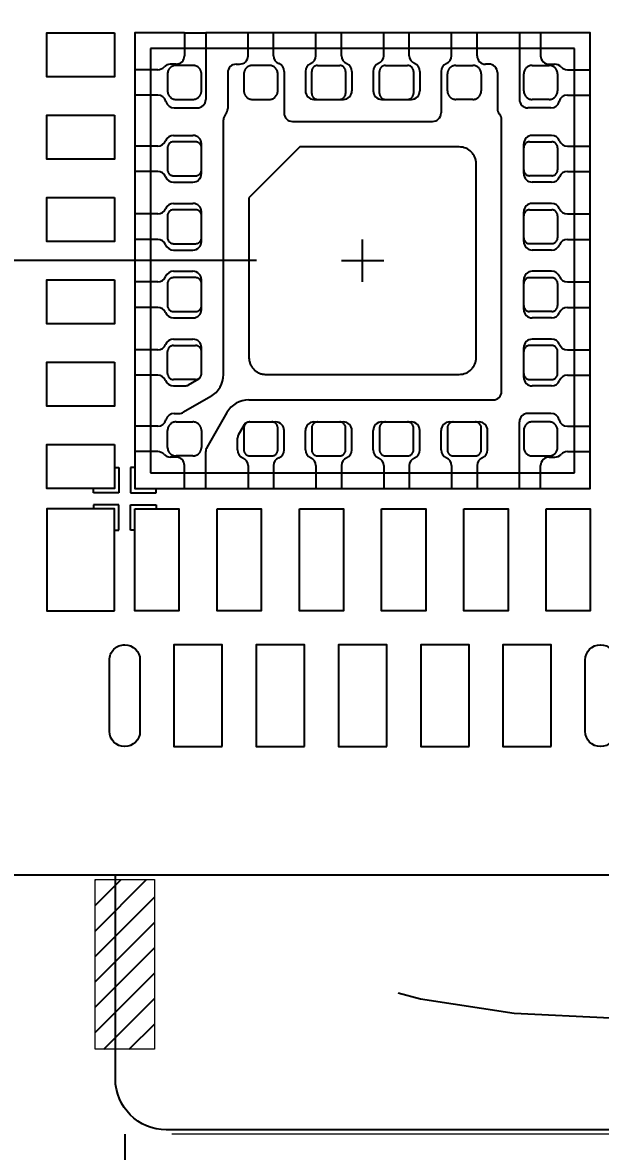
# Model space of a CAD drawing. Header units: millimetres. Extents: x 391.1 to 402, y 88.4 to 94.9.
# Drawn here: x 392.6408 to 392.7431, y 91.5863 to 91.7858 of the extents above; entities that cross this region are included whole.
import ezdxf

# ---------------------------------------------------------------- set-up
doc = ezdxf.new("R2010")
doc.units = ezdxf.units.MM
doc.header["$LTSCALE"] = 0.5
doc.header["$PDMODE"] = 98
for name, pattern in [('CENTER', [50.800000000000004, 31.75, -6.35, 6.35, -6.35]), ('HIDDEN', [0.375, 0.25, -0.125]), ('PHANTOM2', [31.750000000000004, 15.875, -3.175, 3.175, -3.175, 3.175, -3.175])]:
    doc.linetypes.add(name, pattern=pattern)
for name, color, linetype in [('1D', 4, 'Continuous'), ('BTM', 7, 'HIDDEN'), ('CEN', 2, 'CENTER'), ('DIM', 3, 'Continuous'), ('MOLD', 6, 'Continuous'), ('PKG', 1, 'PHANTOM2')]:
    doc.layers.add(name, color=color, linetype=linetype)
doc.styles.add('SIMPLEX', font='simplex.shx', dxfattribs={"bigfont": 'AllInOneBig.shx'})
doc.dimstyles.new('SHEET1', dxfattribs={"dimtxt": 0.08, "dimasz": 0.08, "dimexe": 0.015, "dimexo": 0.015, "dimgap": 0.027, "dimtad": 1, "dimdec": 3, "dimlfac": 33.33333333333334, "dimrnd": 0.0005, "dimzin": 1, "dimtxsty": 'SIMPLEX', "dimcen": 0.1905, "dimclrd": 256, "dimclre": 256, "dimclrt": 256, "dimazin": 3, "dimtp": 0.03, "dimtm": 0.05, "dimtfac": 0.8, "dimtdec": 3, "dimtmove": 0, "dimatfit": 3, "dimfxl": 0.05, "dimtzin": 4, "dimlwd": -1, "dimlwe": -1})

# ---------------------------------------------------------------- blocks, each defined once
blk = doc.blocks.new('*D132')
at = {"layer": 'Defpoints', "color": 0, "ltscale": 0.1, "transparency": 16777216}
for p in [(392.6972259885665, 93.59504450382434), (391.3269151385202, 91.74374450382435), (392.6972259885665, 91.74374450382435)]:
    blk.add_point(p, dxfattribs=at)
at = {"layer": 'DIM', "ltscale": 0.1, "transparency": 16777216}
for p, q in [((392.6822259885665, 93.59504450382434), (391.3119151385202, 93.59504450382434)), ((391.3269151385202, 93.51504450382434), (391.3269151385202, 93.40591831324427)), ((391.3269151385202, 91.82374450382434), (391.3269151385202, 91.93287069419667)), ((392.6822259885665, 91.74374450382435), (391.3119151385202, 91.74374450382435))]:
    blk.add_line(p, q, dxfattribs=at)
for points in [[(391.3135818051869, 93.51504450382434), (391.3402484718536, 93.51504450382434), (391.3269151385202, 93.59504450382434)], [(391.3135818051869, 91.82374450382434), (391.3402484718536, 91.82374450382434), (391.3269151385202, 91.74374450382435)]]:
    blk.add_solid(points, dxfattribs=at)
at = {"layer": 'DIM', "ltscale": 0.1, "transparency": 16777216, "insert": (391.3269151385202, 92.66939450372053), "char_height": 0.08, "attachment_point": 5, "rotation": 90, "style": 'SIMPLEX'}
blk.add_mtext('\\A1;(2.805{\\H0.05;%%p0.025}X22=)61.710', dxfattribs=at)
blk = doc.blocks.new('*D136')
at = {"layer": 'Defpoints', "color": 0, "ltscale": 0.1, "transparency": 16777216}
for p in [(392.653650988567, 91.60439450726454), (392.2868554694361, 91.49939450373003), (392.5252507843192, 91.49939450373003)]:
    blk.add_point(p, dxfattribs=at)
at = {"layer": 'DIM', "ltscale": 0.1, "transparency": 16777216}
for p, q in [((392.2868554694361, 91.68439450726454), (392.2868554694361, 91.76439450726454)), ((392.638650988567, 91.60439450726454), (392.2718554694361, 91.60439450726454)), ((392.2868554694361, 91.60439450726454), (392.2868554694361, 91.49939450373003)), ((392.5102507843192, 91.49939450373003), (392.2718554694361, 91.49939450373003)), ((392.2868554694361, 91.41939450373003), (392.2868554694361, 91.33939450373003))]:
    blk.add_line(p, q, dxfattribs=at)
for points in [[(392.2735221361028, 91.68439450726454), (392.3001888027694, 91.68439450726454), (392.2868554694361, 91.60439450726454)], [(392.2735221361028, 91.41939450373003), (392.3001888027694, 91.41939450373003), (392.2868554694361, 91.49939450373003)]]:
    blk.add_solid(points, dxfattribs=at)
at = {"layer": 'DIM', "ltscale": 0.1, "transparency": 16777216, "insert": (392.2868554694361, 91.1523945037301), "char_height": 0.08, "attachment_point": 5, "rotation": 90, "style": 'SIMPLEX'}
blk.add_mtext('\\A1;3.500', dxfattribs=at)
blk = doc.blocks.new('*D137')
at = {"layer": 'Defpoints', "color": 0, "ltscale": 0.1, "transparency": 16777216}
for p in [(396.3622509885622, 92.6693945037255), (392.7022511937909, 91.53314450372955), (392.702251193791, 91.15210253019106)]:
    blk.add_point(p, dxfattribs=at)
at = {"layer": 'DIM', "ltscale": 0.1, "transparency": 16777216}
blk.add_line((392.7022511937909, 91.51814450372954), (392.702251193791, 91.15210253019106), dxfattribs=at)
at = {"layer": 'DIM', "ltscale": 0.1, "transparency": 16777216, "insert": (392.702251193791, 90.89653110161969), "char_height": 0.08, "attachment_point": 5, "rotation": 90, "style": 'SIMPLEX'}
blk.add_mtext('\\A1;122.000', dxfattribs=at)
blk = doc.blocks.new('*D138')
at = {"layer": 'Defpoints', "color": 0, "ltscale": 0.1, "transparency": 16777216}
for p in [(396.3622509885622, 92.6693945037255), (392.6589009885665, 91.60439450019811), (392.6019009885664, 91.15210253019106)]:
    blk.add_point(p, dxfattribs=at)
at = {"layer": 'DIM', "ltscale": 0.1, "transparency": 16777216}
for p, q in [((392.6589009885665, 91.58939450019811), (392.6589009885665, 91.44439450019811)), ((392.6589009885665, 91.44439450019811), (392.6019009885664, 91.31210253019105)), ((392.6019009885664, 91.31210253019105), (392.6019009885664, 91.15210253019106))]:
    blk.add_line(p, q, dxfattribs=at)
at = {"layer": 'DIM', "ltscale": 0.1, "transparency": 16777216, "insert": (392.6019009885664, 90.89653110161969), "char_height": 0.08, "attachment_point": 5, "rotation": 90, "style": 'SIMPLEX'}
blk.add_mtext('\\A1;123.445', dxfattribs=at)
blk = doc.blocks.new('*U101')
at = {"layer": 'CEN', "ltscale": 0.005}
for p, q in [((3.4e-15, -0.0037499999999996), (3.4e-15, 0.0037500000000004)), ((-0.0037499999999966, 4e-16), (0.0037500000000034, 4e-16))]:
    blk.add_line(p, q, dxfattribs=at)
at = {"layer": 'PKG', "ltscale": 0.05}
blk.add_lwpolyline([(-0.0374999999999966, -0.0375), (0.0374999999999983, -0.0375), (0.0374999999999983, 0.0375), (-0.0374999999999966, 0.0375)], close=True, dxfattribs=at)
blk = doc.blocks.new('*U102')
at = {"color": 0, "linetype": 'ByBlock', "lineweight": -2, "transparency": 16777216}
blk.add_blockref('*U101', (0, 0), dxfattribs=at)

msp = doc.modelspace()

# ---------------------------------------------------------------- hatches: boundary and pattern name
at = {"ltscale": 0.1}
h = msp.add_hatch(dxfattribs=at)
h.set_pattern_fill('ANSI31', color=256, scale=0.0009999999999, angle=1.6004e-12, style=0)
h.set_pattern_definition([(45.00000000000134, (396.2751009882033, 92.66939450002361), (-0.0022450640300428, 0.0022450640300427), [])])
h.paths.add_polyline_path([(392.664150988566, 91.6201445073284), (392.653650988567, 91.6201445073284), (392.653650988567, 91.6187801969111, 0.0091203224005836), (392.664150988566, 91.61299939254545)])
h.paths.add_polyline_path([(392.664150988566, 91.63439450372701), (392.653650988567, 91.63439450372701), (392.653650988567, 91.62737693909767), (392.664150988566, 91.62737693909767)])
h.paths.add_polyline_path([(392.664150988566, 91.62737693909767), (392.653650988567, 91.62737693909767), (392.653650988567, 91.6201445073284), (392.664150988566, 91.6201445073284)])
h.paths.add_polyline_path([(392.653650988567, 91.6187801969111), (392.653650988567, 91.60439450373002), (392.664150988566, 91.60439450373002), (392.664150988566, 91.61299939254545, -0.0091203224005831)])

# ---------------------------------------------------------------- linework, layer by layer
at = {"ltscale": 0.015}
for p, q in [((392.6694759885665, 91.78401950382435), (392.6694759885665, 91.77996950382435)), ((392.6732259885665, 91.78401950382435), (392.6732259885665, 91.77224450382438)), ((392.6807259885665, 91.77996950382435), (392.6807259885665, 91.78401950382435)), ((392.6852259885665, 91.77996950382435), (392.6852259885665, 91.78401950382435)), ((392.6927259885665, 91.77996950382435), (392.6927259885665, 91.78401950382435)), ((392.6972259885665, 91.77996950382435), (392.6972259885665, 91.78401950382435)), ((392.7047259885665, 91.77996950382435), (392.7047259885665, 91.78401950382435)), ((392.7092259885665, 91.77996950382435), (392.7092259885665, 91.78401950382435)), ((392.7167259885665, 91.77996950382435), (392.7167259885665, 91.78401950382435)), ((392.7212259885665, 91.77996950382435), (392.7212259885665, 91.78401950382435)), ((392.7287259885665, 91.78401950382435), (392.7287259885665, 91.77224450382437)), ((392.7324759885665, 91.78401950382435), (392.7324759885665, 91.77996950382433)), ((392.6647509885665, 91.77749450382434), (392.6607009885665, 91.77749450382434)), ((392.6771259885665, 91.77696950382435), (392.6771259885665, 91.77062907093112)), ((392.7248259885665, 91.77696950382433), (392.7248259885665, 91.77062907093112)), ((392.7372009885665, 91.77749450382433), (392.7412509885665, 91.77749450382433)), ((392.6647509885665, 91.77299450382435), (392.6607009885665, 91.77299450382435)), ((392.7372009885665, 91.77299450382432), (392.7412509885665, 91.77299450382432)), ((392.6647509885665, 91.76399450382435), (392.6607009885665, 91.76399450382435)), ((392.7372009885665, 91.76399450382434), (392.7412509885665, 91.76399450382434)), ((392.6647509885665, 91.75949450382436), (392.6607009885665, 91.75949450382436)), ((392.7372009885665, 91.75949450382433), (392.7412509885665, 91.75949450382433)), ((392.6647509885665, 91.75199450382435), (392.6607009885665, 91.75199450382435)), ((392.7372009885665, 91.75199450382433), (392.7412509885665, 91.75199450382433)), ((392.6647509885665, 91.74749450382436), (392.6607009885665, 91.74749450382436)), ((392.7372009885665, 91.74749450382433), (392.7412509885665, 91.74749450382433)), ((392.7412509885665, 91.73999450382433), (392.7412509885665, 91.74749450382433)), ((392.6647509885665, 91.73999450382435), (392.6607009885665, 91.73999450382435)), ((392.7372009885665, 91.73999450382433), (392.7412509885665, 91.73999450382433)), ((392.6647509885665, 91.73549450382436), (392.6607009885665, 91.73549450382436)), ((392.7372009885665, 91.73549450382433), (392.7412509885665, 91.73549450382433)), ((392.6647509885665, 91.72799450382435), (392.6607009885665, 91.72799450382435)), ((392.7372009885665, 91.72799450382433), (392.7412509885665, 91.72799450382433)), ((392.6647509885665, 91.72349450382436), (392.6607009885665, 91.72349450382436)), ((392.7372009885665, 91.72349450382433), (392.7412509885665, 91.72349450382433)), ((392.6647509885665, 91.71449450382435), (392.6607009885665, 91.71449450382435)), ((392.7287259885665, 91.70346950382435), (392.7287259885665, 91.71524450382432)), ((392.7372009885665, 91.71449450382435), (392.7412509885665, 91.71449450382435)), ((392.6647509885665, 91.70999450382436), (392.6607009885665, 91.70999450382436)), ((392.6732259885665, 91.70346950382435), (392.6732259885665, 91.71000171803178)), ((392.7372009885665, 91.70999450382436), (392.7412509885665, 91.70999450382436)), ((392.6694759885665, 91.70346950382435), (392.6694759885665, 91.70751950382436)), ((392.6807259885665, 91.70751950382436), (392.6807259885665, 91.70346950382435)), ((392.6852259885665, 91.70751950382436), (392.6852259885665, 91.70346950382435)), ((392.6927259885665, 91.70751950382436), (392.6927259885665, 91.70346950382435)), ((392.6972259885665, 91.70751950382436), (392.6972259885665, 91.70346950382435)), ((392.7047259885665, 91.70751950382436), (392.7047259885665, 91.70346950382435)), ((392.7092259885665, 91.70751950382436), (392.7092259885665, 91.70346950382435)), ((392.7167259885665, 91.70751950382436), (392.7167259885665, 91.70346950382435)), ((392.7212259885665, 91.70751950382436), (392.7212259885665, 91.70346950382435)), ((392.7324759885665, 91.70346950382435), (392.7324759885665, 91.70751950382436)), ((392.7212259885665, 91.70346950382435), (392.7287259885665, 91.70346950382435))]:
    msp.add_line(p, q, dxfattribs=at)
at = {"linetype": 'ByBlock', "ltscale": 0.015}
for p, q in [((392.6679759885665, 91.77846950382435), (392.6669644417529, 91.77846950382435)), ((392.6786259885665, 91.77846950382435), (392.6792259885665, 91.77846950382435)), ((392.7233259885665, 91.77846950382434), (392.7227259885665, 91.77846950382434)), ((392.7339759885665, 91.77846950382434), (392.7349875353801, 91.77846950382434)), ((392.6871009885665, 91.77718842939018), (392.6871009885665, 91.76984450382434)), ((392.6908509885665, 91.77718842939018), (392.6908509885665, 91.77374450382435)), ((392.6991009885665, 91.77718842939018), (392.6991009885665, 91.77374450382435)), ((392.7028509885665, 91.77718842939018), (392.7028509885665, 91.77374450382435)), ((392.7111009885665, 91.77718842939018), (392.7111009885665, 91.77374450382435)), ((392.7148509885665, 91.77718842939018), (392.7148509885665, 91.76984450382434)), ((392.6923509885665, 91.77224450382435), (392.6976009885665, 91.77224450382435)), ((392.7043509885665, 91.77224450382435), (392.7096009885665, 91.77224450382435)), ((392.6676557260776, 91.77074450382439), (392.6717259885665, 91.77074450382439)), ((392.7342962510554, 91.77074450382437), (392.7302259885665, 91.77074450382437)), ((392.6763759885665, 91.72363911906662), (392.6763759885665, 91.76864475744571)), ((392.6886009885665, 91.76834450382435), (392.7133509885665, 91.76834450382435)), ((392.7255759885665, 91.72064450382435), (392.7255759885665, 91.7686447574457)), ((392.6675320630007, 91.76586950382435), (392.6709759885665, 91.76586950382435)), ((392.7344199141323, 91.76586950382433), (392.7309759885665, 91.76586950382433)), ((392.6724759885665, 91.75911950382435), (392.6724759885665, 91.76436950382435)), ((392.7294759885665, 91.75911950382434), (392.7294759885665, 91.76436950382434)), ((392.6675320630007, 91.75761950382434), (392.6709759885665, 91.75761950382434)), ((392.7344199141323, 91.75761950382433), (392.7309759885665, 91.75761950382433)), ((392.6675320630007, 91.75386950382435), (392.6709759885665, 91.75386950382435)), ((392.6724759885665, 91.74711950382435), (392.6724759885665, 91.75236950382435)), ((392.7294759885665, 91.74711950382434), (392.7294759885665, 91.75236950382434)), ((392.7344199141323, 91.75386950382433), (392.7309759885665, 91.75386950382433)), ((392.6675320630007, 91.74561950382434), (392.6709759885665, 91.74561950382434)), ((392.7344199141323, 91.74561950382433), (392.7309759885665, 91.74561950382434)), ((392.6675320630007, 91.74186950382435), (392.6709759885665, 91.74186950382435)), ((392.6724759885665, 91.73511950382435), (392.6724759885665, 91.74036950382435)), ((392.7294759885665, 91.73511950382434), (392.7294759885665, 91.74036950382434)), ((392.7344199141323, 91.74186950382433), (392.7309759885665, 91.74186950382433)), ((392.6675320630007, 91.73361950382434), (392.6709759885665, 91.73361950382434)), ((392.7344199141323, 91.73361950382433), (392.7309759885665, 91.73361950382433)), ((392.6675320630007, 91.72986950382435), (392.6709759885665, 91.72986950382435)), ((392.6724759885665, 91.723725721607), (392.6724759885665, 91.72836950382435)), ((392.7294759885665, 91.72311950382434), (392.7294759885665, 91.72836950382434)), ((392.7344199141323, 91.72986950382433), (392.7309759885665, 91.72986950382433)), ((392.6719509885665, 91.72281639493302), (392.6701215657031, 91.72176017715037)), ((392.6675320630007, 91.72161950382434), (392.6695965657031, 91.72161950382434)), ((392.7344199141323, 91.72161950382433), (392.7309759885665, 91.72161950382433)), ((392.6741259885665, 91.71974200474959), (392.6692822408796, 91.71694546571864)), ((392.6808706038088, 91.71914450382435), (392.7240759885665, 91.71914450382435)), ((392.6676557260776, 91.71674450382432), (392.6685322408795, 91.71674450382432)), ((392.6769734894917, 91.71689450382435), (392.6734269504608, 91.71075171803177)), ((392.7342962510554, 91.71674450382432), (392.7302259885665, 91.71674450382432)), ((392.6800478796752, 91.71471950382436), (392.6789916618925, 91.71289008096095)), ((392.6809572063491, 91.71524450382435), (392.6856009885665, 91.71524450382435)), ((392.6923509885665, 91.71524450382435), (392.6976009885665, 91.71524450382435)), ((392.7043509885665, 91.71524450382435), (392.7096009885665, 91.71524450382435)), ((392.7163509885665, 91.71524450382435), (392.7216009885665, 91.71524450382435)), ((392.6788509885665, 91.71030057825853), (392.6788509885665, 91.71236508096095)), ((392.6871009885665, 91.71030057825853), (392.6871009885665, 91.71374450382434)), ((392.6908509885665, 91.71030057825853), (392.6908509885665, 91.71374450382434)), ((392.6991009885665, 91.71030057825853), (392.6991009885665, 91.71374450382434)), ((392.7028509885665, 91.71030057825853), (392.7028509885665, 91.71374450382434)), ((392.7111009885665, 91.71030057825853), (392.7111009885665, 91.71374450382434)), ((392.7148509885665, 91.71030057825853), (392.7148509885665, 91.71374450382434)), ((392.7231009885665, 91.71030057825853), (392.7231009885665, 91.71374450382434)), ((392.6679759885665, 91.70901950382435), (392.6669644417529, 91.70901950382435)), ((392.7339759885665, 91.70901950382435), (392.7349875353801, 91.70901950382435))]:
    msp.add_line(p, q, dxfattribs=at)
at = {"color": 2, "linetype": 'HIDDEN', "lineweight": 0}
msp.add_lwpolyline([(392.5072511934293, 93.74939450372854), (400.2172511934294, 93.74939450372854), (400.2172511934294, 91.58939450372853), (392.5072511934293, 91.58939450372853)], close=True, dxfattribs=at)
at = {"ltscale": 0.015}
for points in [[(392.6571009885665, 91.78401950382434), (392.6571009885665, 91.77621950382435), (392.6451009885665, 91.77621950382435), (392.6451009885665, 91.78401950382435)], [(392.6571009885665, 91.76946950382434), (392.6571009885665, 91.76166950382435), (392.6451009885665, 91.76166950382435), (392.6451009885665, 91.76946950382434)], [(392.6571009885665, 91.75491950382434), (392.6571009885665, 91.74711950382435), (392.6451009885665, 91.74711950382435), (392.6451009885665, 91.75491950382434)], [(392.6571009885665, 91.74036950382434), (392.6571009885665, 91.73256950382435), (392.6451009885665, 91.73256950382435), (392.6451009885665, 91.74036950382434)], [(392.6571009885665, 91.72581950382434), (392.6571009885665, 91.71801950382435), (392.6451009885665, 91.71801950382435), (392.6451009885665, 91.72581950382434)], [(392.6571009885665, 91.71126950382434), (392.6571009885665, 91.70346950382435), (392.6451009885665, 91.70346950382435), (392.6451009885665, 91.71126950382434)]]:
    msp.add_lwpolyline(points, close=True, dxfattribs=at)
for points in [[(392.6694759885665, 91.78401950382435), (392.6607009885665, 91.78401950382435), (392.6607009885665, 91.77749450382434)], [(392.6807259885665, 91.78401950382435), (392.6732259885665, 91.78401950382435)], [(392.6927259885665, 91.78401950382435), (392.6852259885665, 91.78401950382435)], [(392.7047259885665, 91.78401950382435), (392.6972259885665, 91.78401950382435)], [(392.7167259885665, 91.78401950382435), (392.7092259885665, 91.78401950382435)], [(392.7287259885665, 91.78401950382435), (392.7212259885665, 91.78401950382435)], [(392.7412509885665, 91.77749450382433), (392.7412509885665, 91.78401950382435), (392.7324759885665, 91.78401950382435)], [(392.6607009885665, 91.77299450382435), (392.6607009885665, 91.76399450382435)], [(392.7412509885665, 91.76399450382434), (392.7412509885665, 91.77299450382432)], [(392.6607009885665, 91.75949450382436), (392.6607009885665, 91.75199450382435)], [(392.7412509885665, 91.75199450382433), (392.7412509885665, 91.75949450382433)], [(392.6607009885665, 91.74749450382436), (392.6607009885665, 91.73999450382435)], [(392.7412509885665, 91.73999450382433), (392.7412509885665, 91.74749450382433)], [(392.6607009885665, 91.73549450382436), (392.6607009885665, 91.72799450382435)], [(392.7412509885665, 91.72799450382433), (392.7412509885665, 91.73549450382433)], [(392.6607009885665, 91.72349450382436), (392.6607009885665, 91.71449450382435)], [(392.7412509885665, 91.71449450382435), (392.7412509885665, 91.72349450382433)], [(392.6607009885665, 91.70999450382436), (392.6607009885665, 91.70346950382435), (392.6694759885665, 91.70346950382435)], [(392.7324759885665, 91.70346950382435), (392.7412509885665, 91.70346950382435), (392.7412509885665, 91.70999450382436)], [(392.6732259885665, 91.70346950382435), (392.6807259885665, 91.70346950382435)], [(392.6852259885665, 91.70346950382435), (392.6927259885665, 91.70346950382435)], [(392.6972259885665, 91.70346950382435), (392.7047259885665, 91.70346950382435)], [(392.7092259885665, 91.70346950382435), (392.7167259885665, 91.70346950382435)], [(392.7212259885665, 91.70346950382435), (392.7287259885665, 91.70346950382435)]]:
    msp.add_lwpolyline(points, dxfattribs=at)
at = {"ltscale": 0.1}
for points in [[(392.6571009885665, 91.68186950382436), (392.6571009885665, 91.69986950382436), (392.6451009885665, 91.69986950382436), (392.6451009885665, 91.68186950382436)], [(392.6607009885665, 91.69986950382436), (392.6685009885665, 91.69986950382436), (392.6685009885665, 91.68186950382436), (392.6607009885665, 91.68186950382436)], [(392.6752509885665, 91.69986950382436), (392.6830509885665, 91.69986950382436), (392.6830509885665, 91.68186950382436), (392.6752509885665, 91.68186950382436)], [(392.6898009885665, 91.69986950382436), (392.6976009885665, 91.69986950382436), (392.6976009885665, 91.68186950382436), (392.6898009885665, 91.68186950382436)], [(392.7043509885665, 91.69986950382436), (392.7121509885665, 91.69986950382436), (392.7121509885665, 91.68186950382436), (392.7043509885665, 91.68186950382436)], [(392.7189009885665, 91.69986950382436), (392.7267009885665, 91.69986950382436), (392.7267009885665, 91.68186950382436), (392.7189009885665, 91.68186950382436)], [(392.7334509885665, 91.69986950382436), (392.7412509885665, 91.69986950382436), (392.7412509885665, 91.68186950382436), (392.7334509885665, 91.68186950382436)], [(392.6761509885665, 91.65786950382436), (392.6761509885665, 91.67586950382434), (392.6676009885665, 91.67586950382434), (392.6676009885665, 91.65786950382436)], [(392.6907009885665, 91.65786950382436), (392.6907009885665, 91.67586950382434), (392.6821509885665, 91.67586950382434), (392.6821509885665, 91.65786950382436)], [(392.7052509885665, 91.65786950382436), (392.7052509885665, 91.67586950382434), (392.6967009885665, 91.67586950382434), (392.6967009885665, 91.65786950382436)], [(392.7198009885665, 91.65786950382436), (392.7198009885665, 91.67586950382434), (392.7112509885665, 91.67586950382434), (392.7112509885665, 91.65786950382436)], [(392.7343509885665, 91.65786950382436), (392.7343509885665, 91.67586950382434), (392.7258009885665, 91.67586950382434), (392.7258009885665, 91.65786950382436)]]:
    msp.add_lwpolyline(points, close=True, dxfattribs=at)
for points in [[(392.6589009885665, 91.67586950382434), (392.6589009885665, 91.67586950382434, -0.414213562373095), (392.6616009885665, 91.67316950382435), (392.6616009885665, 91.66056950382435, -0.414213562373095), (392.6589009885665, 91.65786950382434), (392.6589009885665, 91.65786950382434, -0.414213562373095), (392.6562009885665, 91.66056950382435), (392.6562009885665, 91.67316950382435, -0.414213562373095)], [(392.7430509885665, 91.67586950382434), (392.7430509885665, 91.67586950382434, -0.414213562373095), (392.7457509885665, 91.67316950382434), (392.7457509885665, 91.66056950382433, -0.414213562373095), (392.7430509885665, 91.65786950382434), (392.7430509885665, 91.65786950382434, -0.414213562373095), (392.7403509885665, 91.66056950382433), (392.7403509885665, 91.67316950382434, -0.414213562373095)]]:
    msp.add_lwpolyline(points, format="xyb", close=True, dxfattribs=at)
at = {"linetype": 'HIDDEN', "lineweight": 0}
msp.add_lwpolyline([(392.653650988567, 91.63439450372701), (392.664150988566, 91.63439450372701), (392.664150988566, 91.60439450373002), (392.653650988567, 91.60439450373002)], close=True, dxfattribs=at)
at = {"color": 6, "linetype": 'Continuous', "lineweight": 25}
msp.add_lwpolyline([(396.1948518102253, 91.63514450721777), (396.1948518102253, 91.59914450721777, -0.414213562373095), (396.1858518102252, 91.59014450721779), (392.6662509886298, 91.59014450721779, -0.414213562373095), (392.6572509886298, 91.59914450721777), (392.6572509886298, 91.63514450721777)], format="xyb", dxfattribs=at)
at = {"linetype": 'ByBlock', "ltscale": 0.015}
for centre, radius, start, end in [((392.6679759885665, 91.77996950382435), 0.0015, 270, 0), ((392.6792259885665, 91.77996950382435), 0.0015, 270, 0), ((392.6867259885665, 91.77996950382435), 0.0015, 180, 247.9756871738667), ((392.6912259885665, 91.77996950382435), 0.0015, 292.0243128261333, 0), ((392.6987259885665, 91.77996950382435), 0.0015, 180, 247.9756871738667), ((392.7032259885665, 91.77996950382435), 0.0015, 292.0243128261333, 0), ((392.7107259885665, 91.77996950382435), 0.0015, 180, 247.9756871738667), ((392.7152259885665, 91.77996950382435), 0.0015, 292.0243128261282, 359.9999999999729), ((392.7227259885665, 91.77996950382435), 0.0015, 179.9999999999728, 270), ((392.7339759885665, 91.77996950382433), 0.0015, 179.9999999999728, 270), ((392.6647509885665, 91.77899450382435), 0.0015, 270, 317.5458498201453), ((392.6669644417529, 91.77696950382435), 0.0015, 90, 137.5458498201354), ((392.6786259885665, 91.77696950382435), 0.0015, 90, 180), ((392.6856009885665, 91.77718842939018), 0.0015, 0, 67.97568717386676), ((392.6923509885665, 91.77718842939018), 0.0015, 112.0243128261332, 180), ((392.6976009885665, 91.77718842939018), 0.0015, 0, 67.97568717386676), ((392.7043509885665, 91.77718842939018), 0.0015, 112.0243128261332, 180), ((392.7096009885665, 91.77718842939018), 0.0015, 0, 67.97568717386676), ((392.7163509885665, 91.77718842939018), 0.0015, 112.0243128261282, 179.9999999999728), ((392.7233259885665, 91.77696950382435), 0.0015, 359.9999999999729, 90), ((392.7349875353801, 91.77696950382433), 0.0015, 42.4541501798446, 90), ((392.7372009885665, 91.77899450382432), 0.0015, 222.4541501798446, 270), ((392.6647509885665, 91.77149450382434), 0.0015, 14.47751217983596, 90), ((392.6676557260776, 91.77224450382438), 0.0015, 194.4775121798491, 270), ((392.6717259885665, 91.77224450382438), 0.0015, 270, 0), ((392.6923509885665, 91.77374450382435), 0.0015, 180, 270), ((392.6976009885665, 91.77374450382435), 0.0015, 270, 0), ((392.7043509885665, 91.77374450382435), 0.0015, 180, 270), ((392.7096009885665, 91.77374450382435), 0.0015, 270, 0), ((392.7302259885665, 91.77224450382437), 0.0015, 179.9999999999728, 270), ((392.7342962510554, 91.77224450382437), 0.0015, 270, 345.5224878201246), ((392.7372009885665, 91.77149450382433), 0.0015, 90, 165.5224878201378), ((392.6756259885665, 91.77062907093112), 0.0015, 318.5903778604567, 0), ((392.6886009885665, 91.76984450382434), 0.0015, 180, 270), ((392.7133509885665, 91.76984450382434), 0.0015, 270, 359.9999999999729), ((392.7263259885665, 91.77062907093112), 0.0015, 179.9999999999728, 221.4096221395332), ((392.6778759885665, 91.76864475744571), 0.0015, 138.5903778604668, 180), ((392.7240759885665, 91.7686447574457), 0.0015, 359.9999999999729, 41.40962213952299), ((392.6675320630007, 91.76436950382435), 0.0015, 90, 157.9756871738416), ((392.6709759885665, 91.76436950382435), 0.0015, 0, 90), ((392.7309759885665, 91.76436950382434), 0.0015, 89.99999999994576, 179.9999999999728), ((392.7344199141323, 91.76436950382434), 0.0015, 22.02431282613326, 89.99999999994576), ((392.6647509885665, 91.76549450382434), 0.0015, 270, 337.9756871738416), ((392.7372009885665, 91.76549450382433), 0.0015, 202.0243128261333, 269.9999999999458), ((392.6647509885665, 91.75799450382435), 0.0015, 22.02431282615837, 90), ((392.6675320630007, 91.75911950382435), 0.0015, 202.0243128261584, 270), ((392.6709759885665, 91.75911950382435), 0.0015, 270, 0), ((392.7309759885665, 91.75911950382434), 0.0015, 179.9999999999728, 269.9999999999458), ((392.7344199141323, 91.75911950382434), 0.0015, 269.9999999999458, 337.9756871738164), ((392.7372009885665, 91.75799450382434), 0.0015, 89.99999999994576, 157.9756871738164), ((392.6647509885665, 91.75349450382434), 0.0015, 270, 337.9756871738416), ((392.6675320630007, 91.75236950382435), 0.0015, 90, 157.9756871738416), ((392.6709759885665, 91.75236950382435), 0.0015, 0, 90), ((392.7309759885665, 91.75236950382434), 0.0015, 89.99999999994576, 179.9999999999728), ((392.7344199141323, 91.75236950382434), 0.0015, 22.02431282613326, 89.99999999994576), ((392.7372009885665, 91.75349450382433), 0.0015, 202.0243128261333, 269.9999999999458), ((392.6647509885665, 91.74599450382435), 0.0015, 22.02431282615837, 90), ((392.6675320630007, 91.74711950382435), 0.0015, 202.0243128261584, 270), ((392.6709759885665, 91.74711950382435), 0.0015, 270, 0), ((392.7309759885665, 91.74711950382434), 0.0015, 179.9999999999728, 269.9999999999458), ((392.7344199141323, 91.74711950382434), 0.0015, 269.9999999999458, 337.9756871738164), ((392.7372009885665, 91.74599450382433), 0.0015, 89.99999999994576, 157.9756871738164), ((392.6647509885665, 91.74149450382434), 0.0015, 270, 337.9756871738416), ((392.6675320630007, 91.74036950382435), 0.0015, 90, 157.9756871738416), ((392.6709759885665, 91.74036950382435), 0.0015, 0, 90), ((392.7309759885665, 91.74036950382434), 0.0015, 89.99999999994576, 179.9999999999728), ((392.7344199141323, 91.74036950382434), 0.0015, 22.02431282613326, 89.99999999994576), ((392.7372009885665, 91.74149450382433), 0.0015, 202.0243128261333, 269.9999999999458), ((392.6647509885665, 91.73399450382435), 0.0015, 22.02431282615837, 90), ((392.6675320630007, 91.73511950382435), 0.0015, 202.0243128261584, 270), ((392.6709759885665, 91.73511950382435), 0.0015, 270, 0), ((392.7309759885665, 91.73511950382434), 0.0015, 179.9999999999728, 269.9999999999458), ((392.7344199141323, 91.73511950382434), 0.0015, 269.9999999999458, 337.9756871738164), ((392.7372009885665, 91.73399450382433), 0.0015, 89.99999999994576, 157.9756871738164), ((392.6647509885665, 91.72949450382434), 0.0015, 270, 337.9756871738416), ((392.6675320630007, 91.72836950382435), 0.0015, 90, 157.9756871738416), ((392.6709759885665, 91.72836950382435), 0.0015, 0, 90), ((392.7309759885665, 91.72836950382434), 0.0015, 89.99999999994576, 179.9999999999728), ((392.7344199141323, 91.72836950382434), 0.0015, 22.02431282613326, 89.99999999994576), ((392.7372009885665, 91.72949450382433), 0.0015, 202.0243128261333, 269.9999999999458), ((392.6647509885665, 91.72199450382435), 0.0015, 22.02431282615837, 90), ((392.6675320630007, 91.72311950382435), 0.0015, 202.0243128261584, 270), ((392.6714259885665, 91.723725721607), 0.00105, 299.9999999999769, 0), ((392.6718759885665, 91.72363911906662), 0.0045, 299.99999999997, 0), ((392.7309759885665, 91.72311950382434), 0.0015, 179.9999999999593, 270), ((392.7344199141323, 91.72311950382434), 0.0015, 269.9999999999458, 337.9756871738164), ((392.7372009885665, 91.72199450382433), 0.0015, 89.99999999994576, 157.9756871738164), ((392.6695965657031, 91.72266950382435), 0.00105, 269.9999999999458, 299.9999999999769), ((392.7240759885665, 91.72064450382435), 0.0015, 270, 359.9999999999729), ((392.6808706038088, 91.71464450382435), 0.0045, 90, 150.0000000000231), ((392.6676557260776, 91.71524450382432), 0.0015, 90, 165.5224878201508), ((392.6685322408795, 91.71824450382432), 0.0015, 270, 299.99999999997), ((392.7302259885665, 91.71524450382432), 0.0015, 90, 180), ((392.7342962510554, 91.71524450382432), 0.0015, 14.47751217984914, 90), ((392.6647509885665, 91.71599450382436), 0.0015, 270, 345.522487820164), ((392.6809572063491, 91.71419450382434), 0.00105, 90, 150.0000000000113), ((392.6856009885665, 91.71374450382434), 0.0015, 0, 90), ((392.6923509885665, 91.71374450382434), 0.0015, 90, 180), ((392.6976009885665, 91.71374450382434), 0.0015, 0, 90), ((392.7043509885665, 91.71374450382434), 0.0015, 90, 180), ((392.7096009885665, 91.71374450382434), 0.0015, 0, 90), ((392.7163509885665, 91.71374450382434), 0.0015, 90, 180), ((392.7216009885665, 91.71374450382434), 0.0015, 0, 90), ((392.7372009885665, 91.71599450382436), 0.0015, 194.477512179836, 270), ((392.6799009885665, 91.71236508096095), 0.00105, 150.0000000000113, 180.0000000000407), ((392.6647509885665, 91.70849450382435), 0.0015, 42.45415017985464, 90), ((392.6747259885665, 91.71000171803178), 0.0015, 150.0000000000231, 180), ((392.6803509885665, 91.71030057825853), 0.0015, 180, 247.9756871738667), ((392.6856009885665, 91.71030057825853), 0.0015, 292.0243128261333, 0), ((392.6923509885665, 91.71030057825853), 0.0015, 180, 247.9756871738667), ((392.6976009885665, 91.71030057825853), 0.0015, 292.0243128261333, 0), ((392.7043509885665, 91.71030057825853), 0.0015, 180, 247.9756871738667), ((392.7096009885665, 91.71030057825853), 0.0015, 292.0243128261333, 0), ((392.7163509885665, 91.71030057825853), 0.0015, 180, 247.9756871738667), ((392.7216009885665, 91.71030057825853), 0.0015, 292.0243128261333, 0), ((392.7372009885665, 91.70849450382435), 0.0015, 90, 137.5458498201453), ((392.6669644417529, 91.71051950382434), 0.0015, 222.4541501798646, 270), ((392.6679759885665, 91.70751950382436), 0.0015, 0, 90), ((392.6792259885665, 91.70751950382436), 0.0015, 0, 67.97568717386676), ((392.6867259885665, 91.70751950382436), 0.0015, 112.0243128261332, 180), ((392.6912259885665, 91.70751950382436), 0.0015, 0, 67.97568717386676), ((392.6987259885665, 91.70751950382436), 0.0015, 112.0243128261332, 180), ((392.7032259885665, 91.70751950382436), 0.0015, 0, 67.97568717386676), ((392.7107259885665, 91.70751950382436), 0.0015, 112.0243128261332, 180), ((392.7152259885665, 91.70751950382436), 0.0015, 0, 67.97568717386676), ((392.7227259885665, 91.70751950382436), 0.0015, 112.0243128261332, 180), ((392.7339759885665, 91.70751950382436), 0.0015, 90, 180), ((392.7349875353801, 91.71051950382434), 0.0015, 270, 317.5458498201353)]:
    msp.add_arc(centre, radius, start, end, dxfattribs=at)
at = {"layer": '1D', "color": 4, "linetype": 'HIDDEN', "ltscale": 0.1}
msp.add_circle((392.7448509885665, 91.7767445037205), 0.1668750000000045, dxfattribs=at)
at = {"layer": 'BTM', "ltscale": 0.015}
for p, q in [((392.6694759885665, 91.78401950382435), (392.6732259885665, 91.78401950382435)), ((392.6852259885665, 91.78401950382435), (392.6807259885665, 91.78401950382435)), ((392.6972259885665, 91.78401950382435), (392.6927259885665, 91.78401950382435)), ((392.7092259885665, 91.78401950382435), (392.7047259885665, 91.78401950382435)), ((392.7212259885665, 91.78401950382435), (392.7167259885665, 91.78401950382435)), ((392.7324759885665, 91.78401950382435), (392.7287259885665, 91.78401950382435)), ((392.6607009885665, 91.77749450382434), (392.6607009885665, 91.77299450382435)), ((392.7412509885665, 91.77299450382432), (392.7412509885665, 91.77749450382433)), ((392.6607009885665, 91.76399450382435), (392.6607009885665, 91.75949450382436)), ((392.7412509885665, 91.75949450382433), (392.7412509885665, 91.76399450382434)), ((392.6607009885665, 91.75199450382435), (392.6607009885665, 91.74749450382436)), ((392.7412509885665, 91.74749450382433), (392.7412509885665, 91.75199450382433)), ((392.6607009885665, 91.73999450382435), (392.6607009885665, 91.73549450382436)), ((392.7412509885665, 91.73549450382433), (392.7412509885665, 91.73999450382433)), ((392.6607009885665, 91.72799450382435), (392.6607009885665, 91.72349450382436)), ((392.7412509885665, 91.72349450382433), (392.7412509885665, 91.72799450382433)), ((392.6607009885665, 91.71449450382435), (392.6607009885665, 91.70999450382436)), ((392.7412509885665, 91.70999450382436), (392.7412509885665, 91.71449450382435)), ((392.6694759885665, 91.70346950382435), (392.6732259885665, 91.70346950382435)), ((392.6807259885665, 91.70346950382435), (392.6852259885665, 91.70346950382435)), ((392.6927259885665, 91.70346950382435), (392.6972259885665, 91.70346950382435)), ((392.7047259885665, 91.70346950382435), (392.7092259885665, 91.70346950382435)), ((392.7167259885665, 91.70346950382435), (392.7212259885665, 91.70346950382435)), ((392.7287259885665, 91.70346950382435), (392.7324759885665, 91.70346950382435))]:
    msp.add_line(p, q, dxfattribs=at)
for points in [[(392.6679759885665, 91.77224450382435), (392.6709759885665, 91.77224450382435, 0.4142135623729749), (392.6724759885665, 91.77374450382435), (392.6724759885665, 91.77674450382435, 0.414213562373351), (392.6709759885665, 91.77824450382435), (392.6679759885665, 91.77824450382435, 0.4142135623728388), (392.6664759885665, 91.77674450382435), (392.6664759885665, 91.77374450382435, 0.414213562373095)], [(392.6814759885665, 91.77224450382435), (392.6844759885665, 91.77224450382435, 0.4142135623729749), (392.6859759885665, 91.77374450382435), (392.6859759885665, 91.77674450382435, 0.414213562373351), (392.6844759885665, 91.77824450382435), (392.6814759885665, 91.77824450382435, 0.4142135623728388), (392.6799759885665, 91.77674450382435), (392.6799759885665, 91.77374450382435, 0.414213562373095)], [(392.7204759885665, 91.77224450382434), (392.7174759885665, 91.77224450382434, -0.4142135623729749), (392.7159759885665, 91.77374450382433), (392.7159759885665, 91.77674450382433, -0.414213562373351), (392.7174759885665, 91.77824450382434), (392.7204759885665, 91.77824450382434, -0.4142135623728388), (392.7219759885665, 91.77674450382433), (392.7219759885665, 91.77374450382433, -0.414213562373095)], [(392.7339759885665, 91.77224450382434), (392.7309759885665, 91.77224450382434, -0.4142135623729749), (392.7294759885665, 91.77374450382433), (392.7294759885665, 91.77674450382433, -0.414213562373351), (392.7309759885665, 91.77824450382434), (392.7339759885665, 91.77824450382434, -0.4142135623728388), (392.7354759885665, 91.77674450382433), (392.7354759885665, 91.77374450382433, -0.414213562373095)], [(392.6838759885665, 91.72364450382435), (392.7180759885665, 91.72364450382435, 0.4142135623730951), (392.7210759885665, 91.72664450382435), (392.7210759885665, 91.76084450382434, 0.4142135623730951), (392.7180759885665, 91.76384450382434), (392.6898759885665, 91.76384450382434), (392.6808759885665, 91.75484450382434), (392.6808759885665, 91.72664450382435, 0.4142135623730951)], [(392.6679759885665, 91.71524450382435), (392.6709759885665, 91.71524450382435, -0.4142135623729749), (392.6724759885665, 91.71374450382436), (392.6724759885665, 91.71074450382436, -0.414213562373351), (392.6709759885665, 91.70924450382435), (392.6679759885665, 91.70924450382435, -0.4142135623728388), (392.6664759885665, 91.71074450382436), (392.6664759885665, 91.71374450382434, -0.414213562373095)], [(392.7339759885665, 91.71524450382435), (392.7309759885665, 91.71524450382435, 0.4142135623729749), (392.7294759885665, 91.71374450382436), (392.7294759885665, 91.71074450382436, 0.414213562373351), (392.7309759885665, 91.70924450382435), (392.7339759885665, 91.70924450382435, 0.4142135623728388), (392.7354759885665, 91.71074450382436), (392.7354759885665, 91.71374450382434, 0.414213562373095)]]:
    msp.add_lwpolyline(points, format="xyb", close=True, dxfattribs=at)
for points in [[(392.6930259885665, 91.77224450382435, -0.4142135623735779), (392.6919759885665, 91.77329450382435), (392.6919759885665, 91.77719450382435, -0.414213562373095), (392.6930259885665, 91.77824450382435), (392.6969259885665, 91.77824450382435, -0.414213562373453), (392.6979759885665, 91.77719450382435), (392.6979759885665, 91.77329450382435, -0.4142135623729701), (392.6969259885665, 91.77224450382435)], [(392.7050259885665, 91.77224450382435, -0.4142135623735779), (392.7039759885665, 91.77329450382435), (392.7039759885665, 91.77719450382435, -0.414213562373095), (392.7050259885665, 91.77824450382435), (392.7089259885665, 91.77824450382435, -0.414213562373453), (392.7099759885665, 91.77719450382435), (392.7099759885665, 91.77329450382435, -0.4142135623729701), (392.7089259885665, 91.77224450382435)], [(392.6724759885665, 91.76369450382434, 0.4142135623729618), (392.6714259885665, 91.76474450382435), (392.6675259885665, 91.76474450382435, 0.4142135623734613), (392.6664759885665, 91.76369450382434), (392.6664759885665, 91.75979450382435, 0.414213562373095), (392.6675259885665, 91.75874450382435), (392.6714259885665, 91.75874450382436, 0.4142135623735612), (392.6724759885665, 91.75979450382435)], [(392.7294759885665, 91.76369450382434, -0.4142135623729618), (392.7305259885665, 91.76474450382435), (392.7344259885665, 91.76474450382435, -0.4142135623734613), (392.7354759885665, 91.76369450382434), (392.7354759885665, 91.75979450382435, -0.414213562373095), (392.7344259885665, 91.75874450382435), (392.7305259885665, 91.75874450382436, -0.4142135623735612), (392.7294759885665, 91.75979450382435)], [(392.6724759885665, 91.75169450382435, 0.4142135623729618), (392.6714259885665, 91.75274450382435), (392.6675259885665, 91.75274450382435, 0.4142135623734613), (392.6664759885665, 91.75169450382434), (392.6664759885665, 91.74779450382435, 0.414213562373095), (392.6675259885665, 91.74674450382435), (392.6714259885665, 91.74674450382436, 0.4142135623735612), (392.6724759885665, 91.74779450382435)], [(392.7294759885665, 91.75169450382435, -0.4142135623729618), (392.7305259885665, 91.75274450382435), (392.7344259885665, 91.75274450382435, -0.4142135623734613), (392.7354759885665, 91.75169450382434), (392.7354759885665, 91.74779450382435, -0.414213562373095), (392.7344259885665, 91.74674450382435), (392.7305259885665, 91.74674450382436, -0.4142135623735612), (392.7294759885665, 91.74779450382435)], [(392.6724759885665, 91.73969450382434, 0.4142135623729618), (392.6714259885665, 91.74074450382435), (392.6675259885665, 91.74074450382435, 0.4142135623734613), (392.6664759885665, 91.73969450382434), (392.6664759885665, 91.73579450382435, 0.414213562373095), (392.6675259885665, 91.73474450382434), (392.6714259885665, 91.73474450382436, 0.4142135623735612), (392.6724759885665, 91.73579450382435)], [(392.7294759885665, 91.73969450382434, -0.4142135623729618), (392.7305259885665, 91.74074450382435), (392.7344259885665, 91.74074450382435, -0.4142135623734613), (392.7354759885665, 91.73969450382434), (392.7354759885665, 91.73579450382435, -0.414213562373095), (392.7344259885665, 91.73474450382434), (392.7305259885665, 91.73474450382436, -0.4142135623735612), (392.7294759885665, 91.73579450382435)], [(392.6724759885665, 91.72379450382435, -0.4142135623729618), (392.6714259885665, 91.72274450382436), (392.6675259885665, 91.72274450382436, -0.4142135623734613), (392.6664759885665, 91.72379450382437), (392.6664759885665, 91.72769450382435, -0.414213562373095), (392.6675259885665, 91.72874450382434), (392.6714259885665, 91.72874450382434, -0.4142135623735612), (392.6724759885665, 91.72769450382435)], [(392.7294759885665, 91.72379450382435, 0.4142135623729618), (392.7305259885665, 91.72274450382436), (392.7344259885665, 91.72274450382436, 0.4142135623734613), (392.7354759885665, 91.72379450382437), (392.7354759885665, 91.72769450382435, 0.414213562373095), (392.7344259885665, 91.72874450382434), (392.7305259885665, 91.72874450382434, 0.4142135623735612), (392.7294759885665, 91.72769450382435)], [(392.6810259885665, 91.71524450382435, 0.4142135623735779), (392.6799759885665, 91.71419450382434), (392.6799759885665, 91.71029450382434, 0.414213562373095), (392.6810259885665, 91.70924450382435), (392.6849259885665, 91.70924450382435, 0.414213562373453), (392.6859759885665, 91.71029450382434), (392.6859759885665, 91.71419450382434, 0.4142135623729701), (392.6849259885665, 91.71524450382435)], [(392.6930259885665, 91.71524450382435, 0.4142135623735779), (392.6919759885665, 91.71419450382436), (392.6919759885665, 91.71029450382436, 0.414213562373095), (392.6930259885665, 91.70924450382435), (392.6969259885665, 91.70924450382435, 0.414213562373453), (392.6979759885665, 91.71029450382434), (392.6979759885665, 91.71419450382436, 0.4142135623729701), (392.6969259885665, 91.71524450382435)], [(392.7050259885665, 91.71524450382435, 0.4142135623735779), (392.7039759885665, 91.71419450382434), (392.7039759885665, 91.71029450382434, 0.414213562373095), (392.7050259885665, 91.70924450382435), (392.7089259885665, 91.70924450382435, 0.414213562373453), (392.7099759885665, 91.71029450382434), (392.7099759885665, 91.71419450382434, 0.4142135623729701), (392.7089259885665, 91.71524450382435)], [(392.7170259885665, 91.71524450382435, 0.4142135623735779), (392.7159759885665, 91.71419450382436), (392.7159759885665, 91.71029450382436, 0.414213562373095), (392.7170259885665, 91.70924450382435), (392.7209259885665, 91.70924450382435, 0.414213562373453), (392.7219759885665, 91.71029450382434), (392.7219759885665, 91.71419450382436, 0.4142135623729701), (392.7209259885665, 91.71524450382435)]]:
    msp.add_lwpolyline(points, format="xyb", dxfattribs=at)
for points in [[(392.6571009885665, 91.70721950382435), (392.6578509885665, 91.70721950382435), (392.6578509885665, 91.70271950382435), (392.6533509885665, 91.70271950382435), (392.6533509885665, 91.70346950382435)], [(392.6607009885665, 91.70721950382435), (392.6599509885665, 91.70721950382435), (392.6599509885665, 91.70271950382435), (392.6644509885665, 91.70271950382435), (392.6644509885665, 91.70346950382435)], [(392.6571009885665, 91.69611950382435), (392.6578509885665, 91.69611950382435), (392.6578509885665, 91.70061950382436), (392.6533509885665, 91.70061950382436), (392.6533509885665, 91.69986950382435)], [(392.6607009885665, 91.69611950382435), (392.6599509885665, 91.69611950382435), (392.6599509885665, 91.70061950382436), (392.6644509885665, 91.70061950382436), (392.6644509885665, 91.69986950382435)]]:
    msp.add_lwpolyline(points, dxfattribs=at)
at = {"layer": 'MOLD', "color": 6, "linetype": 'Continuous', "lineweight": 25}
msp.add_lwpolyline([(396.2338310256282, 91.63514450721779), (392.6182717731243, 91.6351445072178, -0.41441649920123), (392.5882509884983, 91.66514450001776), (392.5882509884983, 91.73065587179335, 0.2982166266987483), (392.5702509884982, 91.75815132596303, -0.6546536707079068), (392.5702509884983, 91.84063768847217, 0.2982166266987483), (392.5882509884983, 91.86813314264188), (392.5882509884983, 92.60065586819246, 0.2982166266985802), (392.5702509884983, 92.6281513223622, -0.6546536707079068), (392.5702509884983, 92.71063768487129, 0.2982166266985802), (392.5882509884983, 92.738133139041), (392.5882509884983, 93.47065586459163, 0.2982166266985802), (392.5702509884983, 93.49815131876134, -0.6546536707079068), (392.5702509884983, 93.58063768127043, 0.2982166266985802), (392.5882509884983, 93.60813313544011), (392.5882509884983, 93.67364450001574, -0.414213562373095), (392.6182509884982, 93.70364450001571), (396.2338518102252, 93.70364450001571, -0.414213562373095)], format="xyb", dxfattribs=at)

# ---------------------------------------------------------------- block references
msp.add_blockref('*U102', (392.7009759885665, 91.74374450382435))

# ---------------------------------------------------------------- dimensions: what is measured, and where the dimension line sits
at = {"layer": 'DIM', "ltscale": 0.1}
dim = msp.add_linear_dim(base=(391.3269151385202, 91.74374450382435), p1=(392.6972259885665, 93.59504450382434), p2=(392.6972259885665, 91.74374450382435), angle=90, text='(2.805{\\H0.05;%%p0.025}X22=)<>', dimstyle='SHEET1', dxfattribs=at)
dim.commit()
dim.dimension.update_dxf_attribs({"geometry": '*D132', "text_midpoint": (391.3269151385202, 92.66939450372053), "dimtype": 160})
for feature_location, offset, picture, middle in [((392.6589009885665, 91.60439450019811), (-0.057000000000073214, -0.4522919700070531), '*D138', (392.6019009885664, 90.89653110161969)), ((392.7022511937909, 91.53314450372955), (1.1368683772161603e-13, -0.3810419735384869), '*D137', (392.702251193791, 90.89653110161969))]:
    dim = msp.add_ordinate_dim(feature_location=feature_location, offset=offset, dtype=1, origin=(396.3622509885622, 92.6693945037255), dimstyle='SHEET1', dxfattribs=at)
    dim.commit()
    dim.dimension.update_dxf_attribs({"geometry": picture, "text_midpoint": middle})
dim = msp.add_linear_dim(base=(392.2868554694361, 91.49939450373003), p1=(392.653650988567, 91.60439450726454), p2=(392.5252507843192, 91.49939450373003), angle=90, dimstyle='SHEET1', dxfattribs=at)
dim.commit()
dim.dimension.update_dxf_attribs({"geometry": '*D136', "text_midpoint": (392.2868554694361, 91.1523945037301)})

doc.saveas('drawing.dxf')
